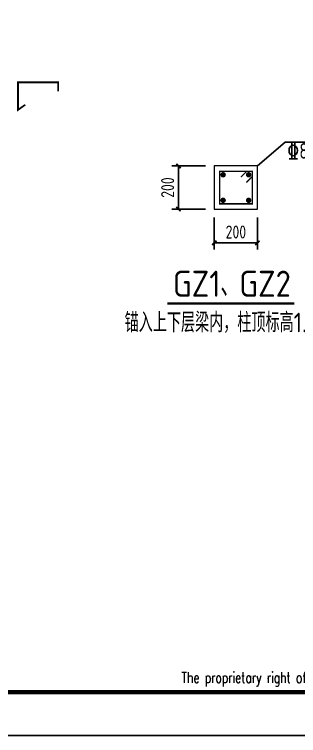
# Model space of a CAD drawing. Header units: millimetres. Extents: x 865974 to 875117, y 40174 to 44891.
# Drawn here: x 867502.6 to 867568, y 40173.6 to 40339.6 of the extents above; entities that cross this region are included whole.
import ezdxf
from ezdxf.enums import TextEntityAlignment as Align

# ---------------------------------------------------------------- set-up
doc = ezdxf.new("R2010")
doc.units = ezdxf.units.MM
doc.header["$LTSCALE"] = 1000
doc.header["$MEASUREMENT"] = 0
for name, color, linetype in [('1500', 4, 'Continuous'), ('22', 1, 'Continuous'), ('DIM', 7, 'Continuous'), ('水平标注', 2, 'Continuous')]:
    doc.layers.add(name, color=color, linetype=linetype)
doc.layers.add('Z-柱大样外框', color=7, linetype='ByLayer', lineweight=18)
doc.styles.add('ECEC_TQ', font='txt_l.shx', dxfattribs={"bigfont": 'hztxt_l.shx'})
doc.styles.add('GBHZ', font='gbenor.shx', dxfattribs={"width": 0.9, "bigfont": 'gbcbig.shx'})
doc.dimstyles.new('Y20', dxfattribs={"dimscale": 0, "dimtxt": 3, "dimasz": 0.01, "dimexe": 1.5, "dimexo": 0.03, "dimgap": 1, "dimtad": 1, "dimdec": 0, "dimlfac": 20, "dimzin": 0, "dimdsep": 46, "dimtxsty": 'GBHZ', "dimblk1": 'DX', "dimblk2": 'DX', "dimsah": 1, "dimcen": 0.09, "dimdle": 1, "dimadec": 0, "dimazin": 0, "dimtfac": 1, "dimtdec": 0, "dimtix": 1, "dimtmove": 2, "dimatfit": 3, "dimldrblk": 'DX', "dimfxl": 0, "dimtolj": 1, "dimtzin": 0, "dimarcsym": 0})

# ---------------------------------------------------------------- blocks, each defined once
blk = doc.blocks.new('DX')
at = {"color": 0, "linetype": 'ByBlock', "const_width": 40}
blk.add_lwpolyline([(-54, -51), (46, 49)], dxfattribs=at)
blk = doc.blocks.new('*D630')
at = {"layer": 'Defpoints', "color": 0, "transparency": 16777216}
for p in [(867546.6, 40304.73), (867540.35, 40294.73), (867546.6, 40294.73)]:
    blk.add_point(p, dxfattribs=at)
at = {"layer": 'DIM', "color": 0, "lineweight": -2, "transparency": 16777216}
for p, q in [((867546.57, 40304.73), (867538.85, 40304.73)), ((867540.35, 40304.72), (867540.35, 40294.74)), ((867546.57, 40294.73), (867538.85, 40294.73))]:
    blk.add_line(p, q, dxfattribs=at)
at = {"layer": 'DIM', "color": 0, "lineweight": -2, "transparency": 16777216, "xscale": 0.01, "yscale": 0.01, "zscale": 0.01}
for p, rotation in [((867540.35, 40304.73), 90), ((867540.35, 40294.73), 270)]:
    blk.add_blockref('DX', p, dxfattribs=dict(at, rotation=rotation))
at = {"layer": 'DIM', "color": 0, "transparency": 16777216, "insert": (867537.85, 40299.73), "char_height": 3, "attachment_point": 5, "rotation": 90, "style": 'GBHZ'}
blk.add_mtext('\\A1;200', dxfattribs=at)
blk = doc.blocks.new('*D631')
at = {"layer": 'Defpoints', "color": 0, "transparency": 16777216}
for p in [(867548.55, 40292.87), (867558.55, 40292.87), (867558.55, 40287)]:
    blk.add_point(p, dxfattribs=at)
at = {"layer": 'DIM', "color": 0, "lineweight": -2, "transparency": 16777216}
for p, q in [((867548.55, 40292.84), (867548.55, 40285.5)), ((867558.55, 40292.84), (867558.55, 40285.5)), ((867548.56, 40287), (867558.54, 40287))]:
    blk.add_line(p, q, dxfattribs=at)
at = {"layer": 'DIM', "color": 0, "lineweight": -2, "transparency": 16777216, "xscale": 0.01, "yscale": 0.01, "zscale": 0.01, "rotation": 180}
blk.add_blockref('DX', (867548.55, 40287), dxfattribs=at)
at = {"layer": 'DIM', "color": 0, "lineweight": -2, "transparency": 16777216, "xscale": 0.01, "yscale": 0.01, "zscale": 0.01}
blk.add_blockref('DX', (867558.55, 40287), dxfattribs=at)
at = {"layer": 'DIM', "color": 0, "transparency": 16777216, "insert": (867553.55, 40289.5), "char_height": 3, "attachment_point": 5, "style": 'GBHZ'}
blk.add_mtext('\\A1;200', dxfattribs=at)

msp = doc.modelspace()

# ---------------------------------------------------------------- linework, layer by layer
at = {"color": 3, "linetype": 'Continuous'}
for p, q in [((867558.555, 40304.734), (867564.854, 40310.193)), ((867564.854, 40310.193), (867579.767, 40310.193))]:
    msp.add_line(p, q, dxfattribs=at)
msp.add_line((867761.988, 40173.578), (866920.988, 40173.578))
at = {"color": 0, "const_width": 1}
msp.add_lwpolyline([(867751.988, 40183.578), (866945.988, 40183.578), (866945.988, 40757.578), (867751.988, 40757.578)], close=True, dxfattribs=at)
at = {"layer": '1500', "const_width": 0.538}
msp.add_lwpolyline([(867567.006, 40273.054), (867537.797, 40273.054)], dxfattribs=at)
at = {"layer": '22', "const_width": 0.4}
msp.add_lwpolyline([(867512.7, 40321.86), (867512.7, 40323.955), (867503.432, 40323.955), (867503.432, 40317.599), (867505.096, 40318.799)], dxfattribs=at)
at = {"layer": 'DIM', "color": 210, "const_width": 0.313}
msp.add_lwpolyline([(867554.729, 40302.158), (867556.055, 40303.484), (867557.305, 40303.484), (867557.305, 40295.984), (867549.805, 40295.984), (867549.805, 40303.484), (867557.305, 40303.484), (867557.305, 40302.234), (867555.979, 40300.908)], dxfattribs=at)
at = {"layer": 'DIM', "color": 6, "const_width": 0.625}
for points in [[(867550.617, 40302.984, 1), (867550.617, 40302.359, 1)], [(867556.492, 40302.984, 1), (867556.492, 40302.359, 1)], [(867550.617, 40297.109, 1), (867550.617, 40296.484, 1)], [(867556.492, 40297.109, 1), (867556.492, 40296.484, 1)]]:
    msp.add_lwpolyline(points, format="xyb", close=True, dxfattribs=at)
at = {"layer": 'Z-柱大样外框'}
msp.add_lwpolyline([(867548.555, 40304.734), (867548.555, 40294.734), (867558.555, 40294.734), (867558.555, 40304.734)], close=True, dxfattribs=at)

# ---------------------------------------------------------------- texts
at = {"color": 3, "linetype": 'Continuous', "style": 'GBHZ', "width": 0.9}
msp.add_text('\x848@100/200', height=3.6, dxfattribs=at).set_placement((867565.352, 40306.369))
at = {"style": 'ECEC_TQ', "width": 0.72}
msp.add_text('The proprietary right of this document belongs to Anhui Huadong Chemical And Medical Engineering  Co.,Ltd.  and any replication or transfer to the 3rd. side is forbidden without its permission. ', height=2.5, dxfattribs=at).set_placement((867661.988, 40186.578), align=Align.MIDDLE)
at = {"layer": '水平标注', "style": 'GBHZ'}
for s, height, p in [('GZ1、GZ2', 6, (867539.056, 40274.595)), ('锚入上下层梁内，柱顶标高1.200米', 4.5, (867527.962, 40266.421))]:
    msp.add_text(s, height=height, dxfattribs=at).set_placement(p)

# ---------------------------------------------------------------- dimensions: what is measured, and where the dimension line sits
at = {"layer": 'DIM'}
dim = msp.add_linear_dim(base=(867540.351, 40294.734), p1=(867546.601, 40304.734), p2=(867546.601, 40294.734), angle=270, dimstyle='Y20', override={"dimscale": 1}, dxfattribs=at)
dim.commit()
dim.dimension.update_dxf_attribs({"geometry": '*D630', "text_midpoint": (867537.851, 40299.734)})
dim = msp.add_linear_dim(base=(867558.555, 40287.001), p1=(867548.555, 40292.866), p2=(867558.555, 40292.866), dimstyle='Y20', override={"dimscale": 1}, dxfattribs=at)
dim.commit()
dim.dimension.update_dxf_attribs({"geometry": '*D631', "text_midpoint": (867553.555, 40289.501)})

doc.saveas('drawing.dxf')
